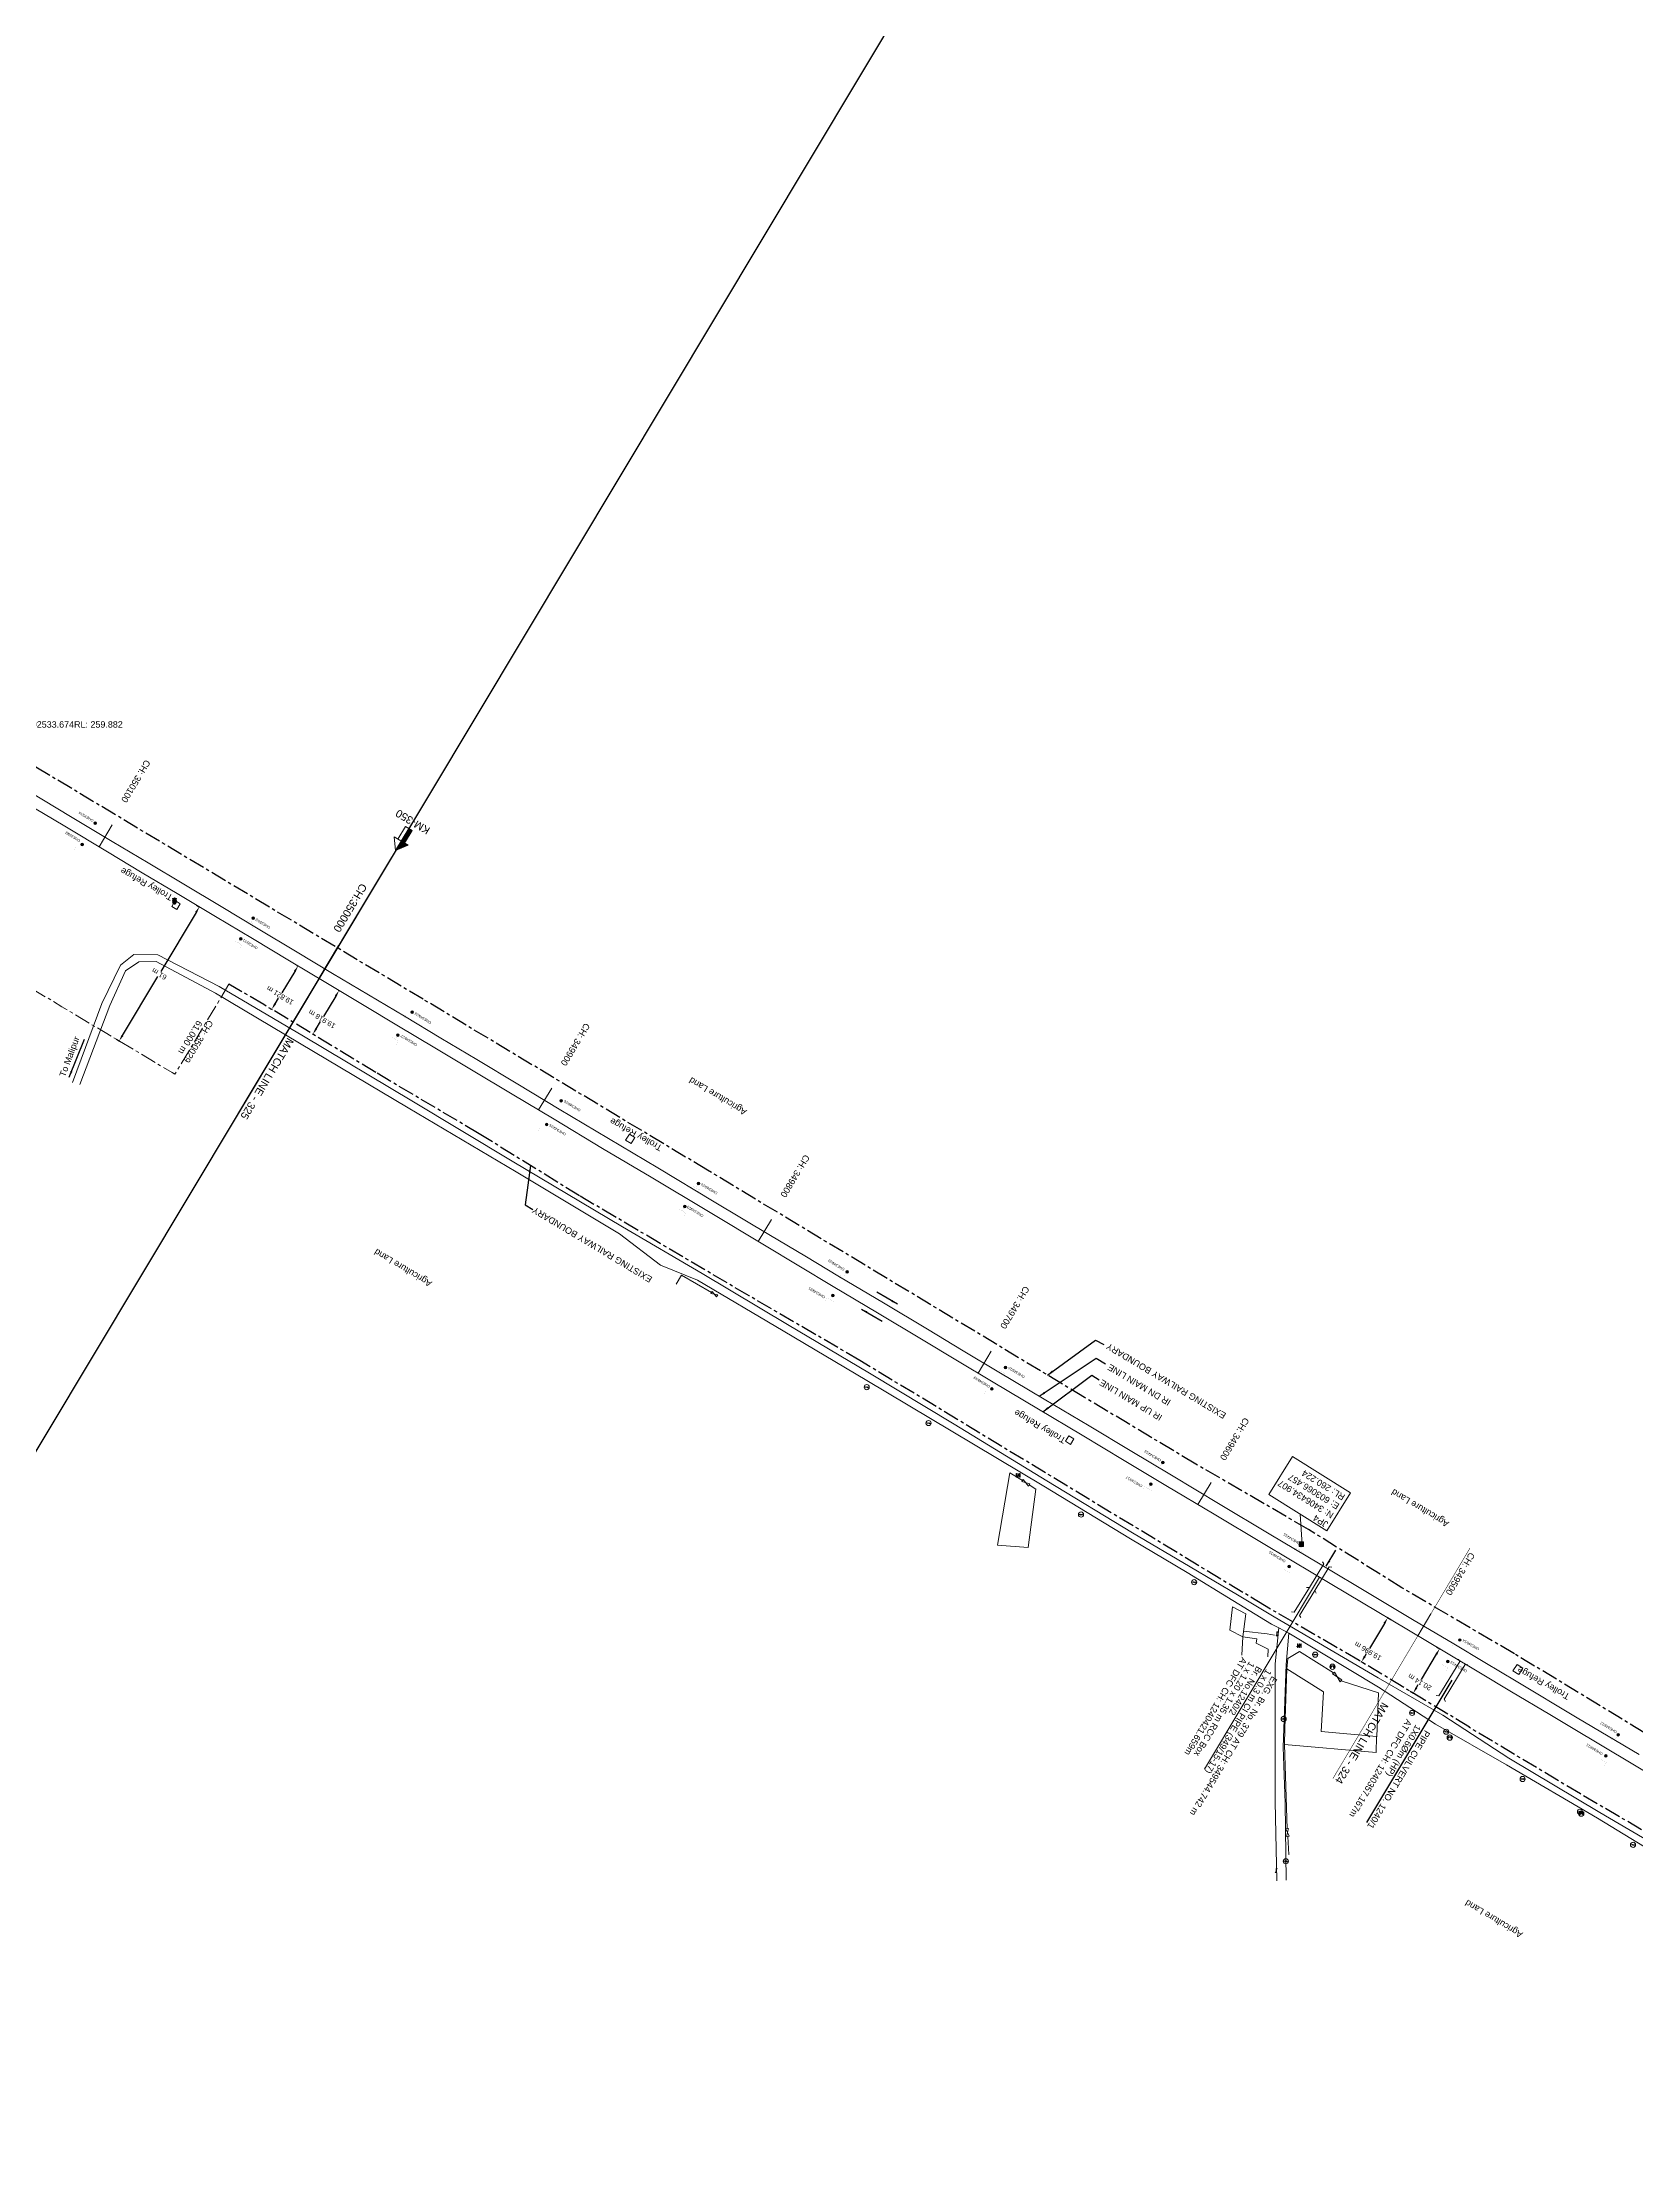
# Model space of a CAD drawing. Header units: feet. Extents: x 593168 to 611286, y 3401475 to 3412398.
# Drawn here: x 602575 to 603197, y 3406194 to 3407021 of the extents above; entities that cross this region are included whole.
import ezdxf
from ezdxf.enums import TextEntityAlignment as Align

# ---------------------------------------------------------------- set-up
doc = ezdxf.new("R2010")
doc.units = ezdxf.units.FT
doc.header["$MEASUREMENT"] = 0
doc.linetypes.add('CENTER', pattern=[2, 1.25, -0.25, 0.25, -0.25])
doc.linetypes.add('PHANTOM2', pattern=[1.25, 0.625, -0.125, 0.125, -0.125, 0.125, -0.125])
doc.layers.get('Defpoints').update_dxf_attribs({"lineweight": 0})
for name, color, linetype, lineweight in [('Bench_Mark', 7, 'Continuous', 0), ('BRIDGE DETAILS PLAN', 7, 'Continuous', 0), ('Building Under Cons.', 251, 'Continuous', 0), ('CANAL BOTTOM', 5, 'Continuous', 0), ('Cart Track', 34, 'Continuous', 0), ('Compound Wall', 251, 'Continuous', 0), ('DFCC BOUNDARY', 6, 'CENTER', 0), ('Electric Pole', 251, 'Continuous', 0), ('Existing IR Chainage', 7, 'Continuous', 0), ('Existing IR Track', 143, 'Continuous', 0), ('Fence', 251, 'F-LINE', 0), ('Gate', 251, 'Continuous', 0), ('KM STONE', 7, 'Continuous', 0), ('Lamp_Post', 251, 'Continuous', 0), ('OHE MAST', 8, 'Continuous', 0), ('OHE MAST TEXT', 8, 'Continuous', 0), ('PROPOSED DFCC TRACK', 1, 'Continuous', 0), ('Residential Building Pucca', 251, 'Continuous', 0), ('Side Details', 251, 'Continuous', 0), ('Sign Board', 251, 'Continuous', 0), ('Subroad Edge', 34, 'Continuous', 0), ('Tbm Pillar', 251, 'Continuous', 0), ('Telephone_Pole', 251, 'Continuous', 0), ('Text1', 251, 'Continuous', 0), ('TOPOSTYLEREMARK', 251, 'Continuous', 0), ('Transformer', 251, 'Continuous', 0), ('Trolley Stand', 251, 'Continuous', 0)]:
    doc.layers.add(name, color=color, linetype=linetype, lineweight=lineweight)
for name, color, linetype in [('DRAIN CULVERT', 1, 'Continuous'), ('Existing Railway Boundary', 7, 'CENTER'), ('MATCH LINE', 7, 'Continuous')]:
    doc.layers.add(name, color=color, linetype=linetype)
doc.styles.get("Standard").update_dxf_attribs({"font": 'arial.ttf'})
doc.styles.add('Style-Arial', font='arial.ttf')
doc.linetypes.add('F-LINE', pattern='A,0.6,["X",Standard,S=0.3,R=0,X=0,Y=-0.15],0.1', length=0.7)
doc.dimstyles.new('ISO-25', dxfattribs={"dimtxt": 2.5, "dimasz": 2.5, "dimexe": 1.25, "dimexo": 0.625, "dimtad": 1, "dimtxsty": 'Standard', "dimcen": 2.5, "dimadec": 0, "dimazin": 0, "dimtfac": 1, "dimtmove": 0, "dimatfit": 3, "dimfxl": 1, "dimarcsym": 0})
doc.dimstyles.get("Standard").update_dxf_attribs({"dimtxt": 0.18, "dimasz": 0.18, "dimexe": 0.18, "dimexo": 0.0625, "dimgap": 0.09, "dimtad": 0, "dimtih": 1, "dimtoh": 1, "dimdec": 4, "dimzin": 0, "dimdsep": 46, "dimtxsty": 'Standard', "dimcen": 0.09, "dimadec": 0, "dimazin": 0, "dimtfac": 1, "dimtdec": 4, "dimtofl": 0, "dimtmove": 0, "dimatfit": 3, "dimfxl": 1, "dimtolj": 1, "dimtzin": 0, "dimarcsym": 0})

# ---------------------------------------------------------------- blocks, each defined once
blk = doc.blocks.new('GT')
at = {"layer": 'Gate'}
for p, q in [((-0.5, -0.5), (-0.5, 0.5)), ((-0.5, 0.5), (0.5, -0.5)), ((0.5, 0.5), (0.5, -0.5))]:
    blk.add_line(p, q, dxfattribs=at)
blk.add_lwpolyline([(0.5, 0.5), (-0.5, -0.5)], dxfattribs=at)
blk = doc.blocks.new('EP')
blk.add_hatch(color=8).paths.add_polyline_path([(-0.21, -0.05), (-0.21, 0.16), (-0.93, -0.01), (-0.31, 0.07), (-0.31, -0.19), (0.31, 0), (0.31, -0.24), (0.94, -0.01), (0.41, -0.1), (0.43, 0.15)])
at = {"color": 8}
for p, q in [((-0.93, -0.01), (-0.21, 0.16)), ((-0.31, 0.07), (-0.93, -0.01)), ((-0.31, -0.19), (-0.31, 0.07)), ((0.31, 0), (-0.31, -0.19)), ((-0.21, 0.16), (-0.21, -0.05)), ((-0.21, -0.05), (0.43, 0.15)), ((0.31, -0.24), (0.31, 0)), ((0.43, 0.15), (0.41, -0.1)), ((0.94, -0.01), (0.31, -0.24)), ((0.41, -0.1), (0.94, -0.01))]:
    blk.add_line(p, q, dxfattribs=at)
blk.add_circle((0, 0), 1, dxfattribs=at)
blk = doc.blocks.new('LP')
for points in [[(0, 0), (0, 1.5)], [(0.25, 1.35), (0.44, 1.35)]]:
    blk.add_lwpolyline(points)
for centre, radius, start, end in [((0.07, 0.99), 0.519, 57.64249, 97.31648), ((0.34, 1.33), 0.094, 11.70118, 168.04763)]:
    blk.add_arc(centre, radius, start, end)
at = {"extrusion": (0, 0, -1)}
blk.add_ellipse((0, 0.01), major_axis=(0.308, 0), ratio=0.400495, dxfattribs=at)
blk.add_ellipse((0.35, 1.36), major_axis=(0.0017, 0.0438), ratio=0.461056, start_param=1.74022, end_param=4.575836)
blk = doc.blocks.new('SIG')
for color, points in [(1, [(-0.22, 0.42, 0.180295), (-0.01, 0.33, -0.00255), (0.01, 0.33, -0.00255), (0.02, 0.33, 0.180295), (0.23, 0.42, -0.002654), (0.25, 0.44, 0.184495), (0.33, 0.65, 1.000001), (-0.32, 0.65, 0.184495), (-0.24, 0.44, -0.002654)]), (2, [(0.23, -0.23, -0.002654), (0.25, -0.21, 0.184495), (0.33, 0.01, 1.000001), (-0.32, 0.01, 0.184495), (-0.24, -0.21, -0.002654), (-0.22, -0.23, 0.180295), (-0.01, -0.32, -0.00255), (0.01, -0.32, -0.00255), (0.02, -0.32, 0.180295)]), (3, [(0.23, -0.88, -0.002654), (0.25, -0.86, 0.184495), (0.33, -0.64, 1.000001), (-0.32, -0.64, 0.184495), (-0.24, -0.86, -0.002654), (-0.22, -0.88, 0.395599)])]:
    blk.add_hatch(color=color).paths.add_polyline_path(points)
for p, q in [((-0.31, 0.98), (-0.32, -0.9)), ((0.33, -0.9), (0.32, 0.98))]:
    blk.add_line(p, q)
for points in [[(-0.31, 0.98), (-0.81, 0.98, 0.198758), (-0.42, 0.41, 0.003814), (-0.31, 0.39, 0.003814)], [(-0.31, 0.33), (-0.81, 0.33, 0.198758), (-0.42, -0.23, 0.003727), (-0.32, -0.26, 0.003727)], [(0.32, 0.98), (0.82, 0.98, -0.198758), (0.44, 0.41, -0.003814), (0.32, 0.39, -0.003814)], [(0.32, 0.33), (0.82, 0.33, -0.198758), (0.44, -0.23, -0.003727), (0.33, -0.26, -0.003727)], [(-0.32, -0.32), (-0.81, -0.32, 0.198758), (-0.42, -0.88, 0.003639), (-0.32, -0.9)], [(0.33, -0.32), (0.82, -0.32, -0.198758), (0.44, -0.88, -0.003639), (0.33, -0.9)]]:
    blk.add_lwpolyline(points, format="xyb")
for centre, radius, start, end in [((0.01, 0.91), 0.324, 12.40488, 167.59512), ((0.01, 0.81), 0.357, 27.75781, 152.24219), ((0.01, -0.9), 0.324, 181.45715, 358.54285)]:
    blk.add_arc(centre, radius, start, end)
blk = doc.blocks.new('TP')
at = {"layer": 'Telephone_Pole'}
blk.add_hatch(color=8, dxfattribs=at).paths.add_polyline_path([(0.49, 0.08, -0.516403), (0.5, 0.04, 0.157799), (0.42, -0.19, 0.257253), (0.43, -0.21), (0.7, -0.4, 0.297943), (0.73, -0.4, 0.213635), (0.94, -0.09, 0.292624), (0.86, 0.1, 0.314672), (-0.86, 0.1, 0.297888), (-0.94, -0.1, 0.205841), (-0.73, -0.4, 0.297943), (-0.7, -0.4), (-0.43, -0.21, 0.257253), (-0.42, -0.19, 0.155164), (-0.5, 0.04, -0.510878), (-0.49, 0.08, -0.167449)])
at = {"layer": 'Telephone_Pole', "color": 8}
for p, q in [((-0.7, -0.4), (-0.43, -0.21)), ((-0.44, -0.22), (-0.44, -0.22)), ((0.7, -0.4), (0.43, -0.21)), ((0.44, -0.22), (0.44, -0.22))]:
    blk.add_line(p, q, dxfattribs=at)
blk.add_circle((0, 0), 1.03, dxfattribs=at)
for centre, radius, start, end in [((0.01, -1.13), 1.5, 55.36592, 125.23532), ((-0.48, 0.05), 0.0243, 109.21809, 217.46399), ((-0.82, -0.21), 0.402, 2.18439, 37.46399), ((0.01, -1.34), 1.5, 71.19434, 109.21809), ((0.82, -0.21), 0.402, 141.94645, 177.81561), ((0.48, 0.06), 0.0243, 321.94645, 71.19434), ((0.75, -0.06), 0.194, 350.12305, 55.36592), ((-0.44, -0.19), 0.0258, 304.47763, 2.18439), ((0.44, -0.19), 0.0258, 177.81561, 235.52237), ((0.72, -0.38), 0.0258, 235.52237, 301.88655), ((0.49, -0.01), 0.462, 301.88655, 350.12305)]:
    blk.add_arc(centre, radius, start, end, dxfattribs=at)
blk = doc.blocks.new('TRF')
blk.add_hatch(color=256).paths.add_polyline_path([(0.22, -0.04), (0.38, 0.42), (-0.98, -0.29), (0.02, 0.04), (-0.18, -0.39), (0.98, 0.09)])
for p, q in [((-0.69, 0.72), (-0.69, -0.72)), ((-0.52, 0.72), (-0.69, 0.72)), ((-0.52, -0.72), (-0.52, 0.72)), ((0, 0.72), (0, -0.72)), ((0.17, 0.72), (0, 0.72)), ((0.17, -0.72), (0.17, 0.72)), ((0.7, 0.72), (0.7, -0.72)), ((0.87, 0.72), (0.7, 0.72)), ((0.87, -0.72), (0.87, 0.72)), ((-0.69, -0.72), (-0.52, -0.72)), ((0, -0.72), (0.17, -0.72)), ((0.7, -0.72), (0.87, -0.72))]:
    blk.add_line(p, q)
blk.add_lwpolyline([(0.22, -0.04), (0.38, 0.42), (-0.98, -0.29), (0.02, 0.04), (-0.18, -0.39), (0.98, 0.09)], close=True)
blk = doc.blocks.new('KM POST PLAN')
h = blk.add_hatch(color=256)
h.dxf.hatch_style = 1
h.paths.add_polyline_path([(0, -8.5), (-3, -8.5), (-3, -20), (0, -20)])
h.paths.add_polyline_path([(0, -8.5), (0, 0), (-6.3, -8.5)])
for points in [[(0, 0), (-6.3, -8.5), (6.3, -8.5)], [(0, 0), (0, -20)], [(0, 0), (6.3, -8.5)], [(3, -8.5), (3, -20), (-3, -20), (-3, -8.5)]]:
    blk.add_lwpolyline(points)
at = {"style": 'Style-Arial'}
blk.add_attdef('KM-POST', text='', height=6, dxfattribs=at).set_placement((0, -26, -263.9), align=Align.MIDDLE_CENTER)
blk = doc.blocks.new('OHE MAST')
h = blk.add_hatch(color=256)
h.dxf.hatch_style = 1
edge = h.paths.add_edge_path()
edge.add_arc((0, 0), 0.514, 0, 360)
at = {"const_width": 0.01}
for points in [[(1.5, 3.5), (1.5, 2), (-1.5, 2), (-1.5, 3.5)], [(0, 2), (0, 0)]]:
    blk.add_lwpolyline(points, dxfattribs=at)
blk.add_circle((0, 0), 0.514)
blk = doc.blocks.new('*D396')
at = {"layer": 'Defpoints', "color": 0, "linetype": 'ByBlock', "ltscale": 5, "transparency": 16777216}
for p in [(603119.05, 3406394.84), (603120.42, 3406394.03), (603108.76, 3406377.53)]:
    blk.add_point(p, dxfattribs=at)
at = {"layer": 'DFCC BOUNDARY', "color": 0, "linetype": 'ByBlock', "lineweight": -2, "ltscale": 5, "transparency": 16777216}
for p, q in [((603119.16, 3406394.78), (603120.53, 3406393.97)), ((603119.14, 3406391.88), (603113.27, 3406382.01)), ((603108.87, 3406377.47), (603110.23, 3406376.66)), ((603111.4, 3406378.87), (603112.1, 3406380.04))]:
    blk.add_line(p, q, dxfattribs=at)
at = {"layer": 'DFCC BOUNDARY', "color": 0, "linetype": 'ByBlock', "ltscale": 5, "transparency": 16777216}
for points in [[(603118.78, 3406392.09), (603119.5, 3406391.67), (603120.42, 3406394.03)], [(603111.04, 3406379.08), (603111.76, 3406378.66), (603110.13, 3406376.72)]]:
    blk.add_solid(points, dxfattribs=at)
at = {"layer": 'DFCC BOUNDARY', "color": 0, "linetype": 'ByBlock', "ltscale": 5, "transparency": 16777216, "insert": (603112.68, 3406381.02), "char_height": 2, "attachment_point": 5, "rotation": 149, "style": 'Style-Arial'}
blk.add_mtext('\\A1;20.14 m', dxfattribs=at)
blk = doc.blocks.new('TerminatorOpen_0.5')
at = {"color": 0, "linetype": 'ByBlock', "lineweight": -2}
for q in [(-1, 0.25), (-1, 0), (-1, -0.25)]:
    blk.add_line((0, 0), q, dxfattribs=at)
blk = doc.blocks.new('*D397')
at = {"layer": 'Defpoints', "color": 0, "linetype": 'ByBlock', "ltscale": 5, "transparency": 16777216}
for p in [(603100.14, 3406406.09), (603101.51, 3406405.28), (603091.29, 3406388.09)]:
    blk.add_point(p, dxfattribs=at)
at = {"layer": 'DFCC BOUNDARY', "color": 0, "linetype": 'ByBlock', "lineweight": -2, "ltscale": 5, "transparency": 16777216}
for p, q in [((603098.87, 3406403.94), (603093.04, 3406394.14)), ((603101.4, 3406405.34), (603100.04, 3406406.15)), ((603091.2, 3406391.05), (603091.86, 3406392.16)), ((603091.18, 3406388.15), (603089.82, 3406388.96))]:
    blk.add_line(p, q, dxfattribs=at)
at = {"layer": 'DFCC BOUNDARY', "color": 0, "linetype": 'ByBlock', "ltscale": 5, "transparency": 16777216}
for points in [[(603098.51, 3406404.15), (603099.22, 3406403.73), (603100.14, 3406406.09)], [(603090.84, 3406391.26), (603091.56, 3406390.84), (603089.92, 3406388.9)]]:
    blk.add_solid(points, dxfattribs=at)
at = {"layer": 'DFCC BOUNDARY', "color": 0, "linetype": 'ByBlock', "ltscale": 5, "transparency": 16777216, "insert": (603092.45, 3406393.15), "char_height": 2, "attachment_point": 5, "rotation": 149, "style": 'Style-Arial'}
blk.add_mtext('\\A1;19.996 m', dxfattribs=at)
blk = doc.blocks.new('*D398')
at = {"layer": 'Defpoints', "color": 0, "linetype": 'ByBlock', "ltscale": 5, "transparency": 16777216}
for p in [(602690.42, 3406651.24), (602690.73, 3406651.05), (602680.19, 3406634.15)]:
    blk.add_point(p, dxfattribs=at)
at = {"layer": 'DFCC BOUNDARY', "color": 0, "linetype": 'ByBlock', "lineweight": -2, "ltscale": 5, "transparency": 16777216}
for p, q in [((602689.45, 3406648.91), (602684.66, 3406640.91)), ((602690.52, 3406651.18), (602690.84, 3406650.99)), ((602680.3, 3406634.09), (602680.61, 3406633.9)), ((602681.79, 3406636.11), (602683.48, 3406638.94))]:
    blk.add_line(p, q, dxfattribs=at)
at = {"layer": 'DFCC BOUNDARY', "color": 0, "linetype": 'ByBlock', "ltscale": 5, "transparency": 16777216}
for points in [[(602689.09, 3406649.12), (602689.8, 3406648.7), (602690.73, 3406651.05)], [(602681.43, 3406636.32), (602682.14, 3406635.9), (602680.5, 3406633.96)]]:
    blk.add_solid(points, dxfattribs=at)
at = {"layer": 'DFCC BOUNDARY', "color": 0, "linetype": 'ByBlock', "ltscale": 5, "transparency": 16777216, "insert": (602684.07, 3406639.92), "char_height": 2, "attachment_point": 5, "rotation": 149, "style": 'Style-Arial'}
blk.add_mtext('\\A1;19.918 m', dxfattribs=at)
blk = doc.blocks.new('*D399')
at = {"layer": 'Defpoints', "color": 0, "linetype": 'ByBlock', "ltscale": 5, "transparency": 16777216}
for p in [(602674.2, 3406660.97), (602663.92, 3406644.02), (602664.45, 3406643.7)]:
    blk.add_point(p, dxfattribs=at)
at = {"layer": 'DFCC BOUNDARY', "color": 0, "linetype": 'ByBlock', "lineweight": -2, "ltscale": 5, "transparency": 16777216}
for p, q in [((602673.43, 3406658.51), (602668.33, 3406650.09)), ((602674.3, 3406660.9), (602674.83, 3406660.58)), ((602664.02, 3406643.96), (602664.56, 3406643.63)), ((602665.75, 3406645.84), (602667.14, 3406648.13))]:
    blk.add_line(p, q, dxfattribs=at)
at = {"layer": 'DFCC BOUNDARY', "color": 0, "linetype": 'ByBlock', "ltscale": 5, "transparency": 16777216}
for points in [[(602673.08, 3406658.72), (602673.79, 3406658.29), (602674.73, 3406660.65)], [(602665.39, 3406646.05), (602666.1, 3406645.62), (602664.45, 3406643.7)]]:
    blk.add_solid(points, dxfattribs=at)
at = {"layer": 'DFCC BOUNDARY', "color": 0, "linetype": 'ByBlock', "ltscale": 5, "transparency": 16777216, "insert": (602667.71, 3406649.13), "char_height": 2, "attachment_point": 5, "rotation": 149, "style": 'Style-Arial'}
blk.add_mtext('\\A1;19.821 m', dxfattribs=at)
blk = doc.blocks.new('*D337')
at = {"layer": 'Defpoints', "color": 0, "linetype": 'ByBlock', "ltscale": 5, "transparency": 16777216}
for p in [(602634.99, 3406684.43), (602636.19, 3406683.71), (602603.69, 3406632.07)]:
    blk.add_point(p, dxfattribs=at)
at = {"layer": 'DFCC BOUNDARY', "color": 0, "linetype": 'ByBlock', "lineweight": -2, "ltscale": 5, "transparency": 16777216}
for p, q in [((602635.1, 3406684.36), (602636.29, 3406683.65)), ((602634.9, 3406681.57), (602621.12, 3406658.52)), ((602606.17, 3406633.5), (602619.95, 3406656.55)), ((602603.8, 3406632.01), (602604.99, 3406631.29))]:
    blk.add_line(p, q, dxfattribs=at)
at = {"layer": 'DFCC BOUNDARY', "color": 0, "linetype": 'ByBlock', "ltscale": 5, "transparency": 16777216}
for points in [[(602634.55, 3406681.78), (602635.26, 3406681.35), (602636.19, 3406683.71)], [(602605.81, 3406633.72), (602606.52, 3406633.29), (602604.88, 3406631.36)]]:
    blk.add_solid(points, dxfattribs=at)
at = {"layer": 'DFCC BOUNDARY', "color": 0, "linetype": 'ByBlock', "ltscale": 5, "transparency": 16777216, "insert": (602620.53, 3406657.53), "char_height": 2, "attachment_point": 5, "rotation": 149, "style": 'Style-Arial'}
blk.add_mtext('\\A1;61 m', dxfattribs=at)
blk = doc.blocks.new('BM')
blk.add_hatch(color=256).paths.add_polyline_path([(-0.88, 0.88), (-0.88, -0.88), (0.88, -0.88), (0.88, 0.88)])
for p, q in [((0.88, 0.88), (-0.88, 0.88)), ((-0.88, 0.88), (-0.88, -0.88)), ((0.88, -0.88), (0.88, 0.88)), ((-0.88, -0.88), (0.88, -0.88))]:
    blk.add_line(p, q)

msp = doc.modelspace()

# ---------------------------------------------------------------- linework, layer by layer
at = {"color": 2}
msp.add_xline((602711.1994, 3406703.0694), (-0.513964091, -0.857811701), dxfattribs=at)
at = {"layer": 'BRIDGE DETAILS PLAN', "lineweight": 13, "flags": 128}
msp.add_lwpolyline([(603073.4736, 3406421.9919), (603028.6878, 3406347.0137)], dxfattribs=at)
at = {"layer": 'BRIDGE DETAILS PLAN', "color": 1}
for points in [[(603127.8027, 3406390.0036), (603128.3658, 3406389.1144), (603120.1279, 3406375.6309), (603119.0813, 3406375.7427)], [(603131.4616, 3406387.7672), (603130.4134, 3406387.8625), (603122.1755, 3406374.379), (603122.7526, 3406373.4988)]]:
    msp.add_lwpolyline(points, dxfattribs=at)
at = {"layer": 'Building Under Cons.'}
msp.add_polyline3d([(603043.5956, 3406398.6802, 263.265), (603044.7393, 3406407.6539, 261.3885), (603039.6265, 3406410.4037, 261.1946), (603038.4584, 3406401.239, 261.1946)], close=True, dxfattribs=at)
at = {"layer": 'Compound Wall'}
for points in [[(602822.404, 3406536.4442, 259.1412), (602824.3798, 3406539.947, 259.1212), (602836.1282, 3406533.1612, 258.9952)], [(603043.9087, 3406400.8852, 261.3245), (603053.0715, 3406399.832, 261.3645), (603056.0212, 3406399.3875, 261.3985)], [(603060.8035, 3406386.1619, 259.812), (603061.1614, 3406390.2699, 259.714), (603065.7436, 3406392.9117, 260.2099), (603078.9695, 3406384.6582, 260.1429), (603079.015, 3406384.6099, 260.1398)], [(603081.9281, 3406381.5418, 259.9473), (603096.5868, 3406376.8494, 259.691), (603095.8503, 3406359.6545, 260.9106)], [(603060.051, 3406362.7688, 259.9309), (603059.8083, 3406356.6684, 259.657), (603060.9418, 3406323.7673, 259.762)], [(603061.2028, 3406320.7966, 259.81), (603061.5441, 3406313.752, 259.8899), (603061.6299, 3406313.7423, 259.8906)]]:
    msp.add_polyline3d(points, dxfattribs=at)
at = {"layer": 'DFCC BOUNDARY', "ltscale": 5, "flags": 128}
msp.add_lwpolyline([(602647.7208, 3406653.5383), (602626.6516, 3406618.3556), (602625.5805, 3406618.9982), (602611.1663, 3406627.6057), (602596.216, 3406636.5335), (602582.5302, 3406644.7469), (602568.9277, 3406652.9103), (602552.3295, 3406662.8333), (602536.3002, 3406672.4162), (602520.5809, 3406681.8447), (602505.0492, 3406691.1608), (602490.4216, 3406699.9116), (602475.8003, 3406708.6586), (602457.241, 3406719.757), (602438.4392, 3406731.0003), (602423.8153, 3406739.7577), (602408.864, 3406748.7122), (602392.2261, 3406758.6842), (602375.1982, 3406768.8897), (602363.6657, 3406775.7943), (602351.4914, 3406783.083), (602335.8361, 3406792.4539), (602319.9244, 3406801.9787), (602297.3716, 3406815.4363), (602274.3314, 3406829.2051), (602254.6485, 3406841.0081), (602235.3909, 3406852.5562), (602216.7277, 3406863.7367), (602198.6689, 3406874.5552), (602176.9567, 3406887.5198), (602155.5265, 3406900.3159), (602154.6798, 3406900.8228), (602175.5337, 3406935.6333), (602160.0051, 3406944.9303), (602143.5523, 3406954.7809), (602128.2101, 3406963.9475), (602112.3641, 3406973.4149), (602096.6485, 3406982.8462), (602080.6999, 3406992.4172), (602064.4521, 3407002.1395), (602047.7153, 3407012.1542), (602032.8721, 3407021.0407), (602017.6437, 3407030.1578), (602002.1142, 3407039.4564), (601986.1202, 3407049.033), (601973.6769, 3407056.4909), (601960.9086, 3407064.1435), (601944.1732, 3407074.1285), (601927.3741, 3407084.1514), (601906.8472, 3407096.4415), (601886.4643, 3407108.6456), (601861.6498, 3407123.4596), (601846.2482, 3407132.7021), (601831.1142, 3407141.784), (601813.6892, 3407152.1752), (601796.819, 3407162.2357), (601779.3481, 3407172.7246), (601762.3524, 3407182.9283), (601759.5179, 3407184.6179), (601758.4136, 3407182.7394), (601745.8285, 3407190.2413), (601730.5285, 3407199.3615), (601715.7626, 3407208.1913), (601701.0965, 3407216.9614), (601684.5348, 3407226.9036), (601667.9815, 3407236.8409), (601651.0738, 3407246.9555), (601634.3282, 3407256.9731), (601616.8023, 3407267.4338), (601599.6778, 3407277.6548), (601584.1867, 3407286.8622), (601569.1257, 3407295.8142), (601552.032, 3407306.0817), (601535.2402, 3407316.1678), (601518.1811, 3407326.4177), (601501.2869, 3407336.5686), (601484.4898, 3407346.5568), (601467.9521, 3407356.3908), (601452.0029, 3407365.9137), (601421.449, 3407384.1568), (601420.948, 3407384.4587), (601406.0517, 3407393.4343), (601389.5488, 3407403.301), (601381.5204, 3407408.1011), (601358.7309, 3407421.7832), (601344.5292, 3407430.3151), (601328.2198, 3407440.1976), (601315.5488, 3407447.8754), (601317.2433, 3407450.7097)], dxfattribs=at)
at = {"layer": 'DRAIN CULVERT'}
msp.add_lwpolyline([(603092.0703, 3406326.1853), (603125.291, 3406381.7341)], dxfattribs=at)
at = {"layer": 'Existing IR Chainage', "color": 7, "linetype": 'Continuous', "lineweight": 13, "flags": 128}
for points in [[(602602.1759, 3406715.7539), (602597.0446, 3406707.1708)], [(602690.5496, 3406668.649), (602682.8328, 3406655.7862)], [(602773.7677, 3406612.9766), (602768.6215, 3406604.4024)], [(602859.5577, 3406561.6083), (602854.4174, 3406553.0306)], [(602945.3669, 3406510.2744), (602940.2335, 3406501.6925)], [(603031.1774, 3406458.9266), (603026.0439, 3406450.3449)], [(603117.0208, 3406407.6851), (603111.9096, 3406399.09)]]:
    msp.add_lwpolyline(points, dxfattribs=at)
at = {"layer": 'Existing IR Track', "flags": 128}
for points in [[(603214.0314, 3406338.0584), (603195.8426, 3406348.925), (603171.8709, 3406363.2678), (603163.4427, 3406368.3106), (603148.432, 3406377.2897), (603135.7642, 3406384.8649), (603123.7973, 3406392.0209), (603107.5764, 3406401.6668), (603090.5616, 3406411.7849), (603071.5218, 3406423.1577), (603051.482, 3406435.1279), (603032.3917, 3406446.5476), (603013.5451, 3406457.8216), (602997.313, 3406467.5357), (602980.8707, 3406477.3755), (602963.7622, 3406487.6138), (602946.0923, 3406498.1879), (602932.1645, 3406506.5192), (602918.1082, 3406514.9273), (602900.9588, 3406525.1876), (602883.6538, 3406535.5409), (602870.277, 3406543.5419), (602856.7897, 3406551.6089), (602834.9143, 3406564.7182), (602812.5447, 3406578.1234), (602793.6417, 3406589.4273), (602774.6555, 3406600.7809), (602758.2599, 3406610.6214), (602742.3869, 3406620.1482), (602728.1427, 3406628.6683), (602713.9414, 3406637.1627), (602699.9443, 3406645.54), (602686.199, 3406653.7668), (602671.3817, 3406662.6561), (602656.9085, 3406671.339), (602642.4407, 3406679.9785), (602627.5484, 3406688.8717), (602613.9198, 3406697.0507), (602600.2731, 3406705.2407), (602583.6304, 3406715.1903), (602567.6391, 3406724.7505)], [(603198.299, 3406352.7341), (603174.1835, 3406367.1347), (603150.309, 3406381.375), (603138.061, 3406388.7001), (603125.9575, 3406395.9385), (603109.8757, 3406405.5093), (603094.2201, 3406414.8264), (603073.8317, 3406427.0174), (603053.8881, 3406438.9429), (603034.7026, 3406450.4103), (603015.6829, 3406461.7786), (602999.621, 3406471.393), (602983.5386, 3406481.0198), (602966.0652, 3406491.4643), (602948.3635, 3406502.0451), (602934.4658, 3406510.3643), (602920.4172, 3406518.7738), (602903.2688, 3406529.0472), (602886.1582, 3406539.2978), (602872.5939, 3406547.4138), (602859.2011, 3406555.4271), (602837.2191, 3406568.5728), (602815.1297, 3406581.7826), (602795.9393, 3406593.2663), (602776.7203, 3406604.7671), (602760.5564, 3406614.4611), (602744.513, 3406624.0829), (602730.444, 3406632.5125), (602716.28, 3406640.999), (602702.2433, 3406649.3834), (602688.2237, 3406657.7576), (602673.6663, 3406666.4752), (602659.2065, 3406675.1345), (602644.7307, 3406683.8043), (602630.1602, 3406692.5309), (602616.2128, 3406700.8841), (602602.1992, 3406709.277), (602585.9204, 3406719.0155), (602569.6896, 3406728.7252)]]:
    msp.add_lwpolyline(points, dxfattribs=at)
at = {"layer": 'Existing Railway Boundary', "ltscale": 5}
for points in [[(604659.1105, 3405488.9196), (604078.9713, 3405836.4599), (604053.7197, 3405852.8891), (604008.7617, 3405879.07), (603965.992, 3405903.6866), (603879.3631, 3405955.5229), (603819.4348, 3405990.9528), (603774.7746, 3406017.0313), (603733.1508, 3406042.3903), (603560.5086, 3406145.88), (603432.2214, 3406222.5824), (603260.3606, 3406325.2533), (603217.2858, 3406350.9488), (603149.6048, 3406392.0932), (603105.6815, 3406417.8676), (603069.1801, 3406440.6415), (603025.1915, 3406466.172), (602981.7573, 3406492.1818), (602834.6145, 3406580.8964), (602723.556, 3406647.6315), (602240.837, 3406937.0674), (602116.2948, 3407010.7668)], [(603983.1753, 3405858.527), (603977.7988, 3405861.7016), (603938.8476, 3405884.9873), (603880.4901, 3405918.7536), (603752.3137, 3405989.871), (603537.3093, 3406119.9172), (603414.9047, 3406194.3837), (603250.9761, 3406292.9975), (603175.4189, 3406337.3779), (603132.0767, 3406363.2965), (603132.157, 3406363.3948), (603089.0433, 3406389.4447), (603052.1127, 3406410.8938), (602894.1115, 3406506.59), (602850.8291, 3406531.8584), (602816.0861, 3406552.3058), (602784.6276, 3406570.8909), (602745.4037, 3406595.1399), (602705.0497, 3406619.0732), (602661.4042, 3406645.5443), (602647.7197, 3406653.539)]]:
    msp.add_lwpolyline(points, dxfattribs=at)
at = {"layer": 'Fence'}
msp.add_lwpolyline([(602960.1776, 3406457.9975), (602962.7582, 3406456.3492), (602959.8053, 3406433.5771), (602947.8294, 3406434.474), (602952.6655, 3406462.7005), (602957.5305, 3406459.7221)], dxfattribs=at)
at = {"layer": 'MATCH LINE', "linetype": 'PHANTOM2', "ltscale": 15}
for points, const_width in [([(602711.1994, 3406703.0694), (602651.2415, 3406602.9989)], 0.4), ([(603132.2728, 3406433.3332), (603078.7486, 3406343.3255)], 0.2)]:
    msp.add_lwpolyline(points, dxfattribs=dict(at, const_width=const_width))
at = {"layer": 'PROPOSED DFCC TRACK', "color": 7, "linetype": 'Continuous', "flags": 128}
for points, elevation in [([(603068.4051, 3406418.003), (603069.6412, 3406417.9867), (603075.2606, 3406427.1562), (603074.6818, 3406428.0352)], -0.0005), ([(603072.2622, 3406415.7336), (603071.6865, 3406416.8276), (603077.3059, 3406425.997), (603078.3519, 3406425.8803)], 0.0005)]:
    msp.add_lwpolyline(points, dxfattribs=dict(at, elevation=elevation))
at = {"layer": 'PROPOSED DFCC TRACK', "linetype": 'Continuous', "flags": 128}
for points, elevation in [([(603069.6412, 3406417.9867), (603063.6496, 3406408.3726), (603062.6057, 3406408.5062)], -0.0005), ([(603071.6865, 3406416.8276), (603065.706, 3406407.0865), (603066.2831, 3406406.2064)], 0.0005)]:
    msp.add_lwpolyline(points, dxfattribs=dict(at, elevation=elevation))
at = {"layer": 'Residential Building Pucca'}
for points in [[(603043.1835, 3406391.6027, 263.257), (603043.6322, 3406398.638, 263.257), (603049.0822, 3406397.9753, 262.5742), (603048.8484, 3406396.1617, 262.6411), (603053.4586, 3406393.9272, 263.4969), (603053.3586, 3406390.8484, 262.8731)], [(603059.8083, 3406356.6684, 259.657), (603060.0568, 3406362.7907, 259.9309), (603060.8035, 3406386.1619, 259.812), (603075.1222, 3406377.19, 263.252), (603074.1788, 3406361.7327, 263.4659), (603095.745, 3406359.7361, 260.9086), (603095.6019, 3406353.5322, 260.6367), (603059.8083, 3406356.6684, 259.657)]]:
    msp.add_polyline3d(points, dxfattribs=at)
at = {"layer": 'Subroad Edge'}
for points in [[(602586.6651, 3406615.1184, 259.0422), (602598.0969, 3406646.0402, 258.9622), (602605.3389, 3406660.934, 258.9442), (602610.5637, 3406665.1434, 258.9362), (602619.9465, 3406665.001, 258.8832), (602643.875, 3406652.592, 258.8103), (602676.8489, 3406633.2131, 258.8473), (602719.117, 3406607.9462, 258.8213), (602758.3732, 3406584.4674, 258.9272), (602801.4427, 3406558.7641, 258.9982), (602832.4711, 3406540.6218, 258.9442), (602865.7811, 3406520.6543, 259.0092), (602897.8375, 3406501.7118, 259.0652), (602930.8352, 3406481.738, 259.0822), (602967.1107, 3406459.647, 259.2201), (603000.5737, 3406439.3572, 259.1942), (603022.9843, 3406426.0806, 259.1562), (603041.4704, 3406415.0863, 259.2581), (603055.7915, 3406406.5664, 259.3051)], [(602589.5753, 3406614.3641, 259.0282), (602601.2587, 3406645.2444, 258.9532), (602607.3759, 3406658.802, 258.8333), (602612.4933, 3406662.2959, 258.8143), (602619.2764, 3406662.417, 258.8043), (602642.5172, 3406649.9654, 258.8562), (602675.3494, 3406630.4494, 258.9162), (602717.6946, 3406605.1838, 258.9192), (602759.9138, 3406580.2427, 259.0152), (602800.1633, 3406556.0018, 259.0162), (602816.2104, 3406543.7941, 258.7513), (602830.625, 3406537.9318, 258.9732), (602864.1382, 3406518.2345, 259.1412), (602896.7822, 3406498.7429, 259.1452), (602929.6663, 3406479.106, 259.1212), (602965.8403, 3406457.5296, 259.2491), (602999.7118, 3406436.8988, 259.2451), (603021.817, 3406423.8507, 259.1682), (603039.6423, 3406412.8949, 259.3201), (603054.836, 3406403.5931, 259.3761)], [(603054.836, 3406403.5931, 259.3761), (603057.6661, 3406402.2503, 259.3511), (603061.6013, 3406400.1068, 259.3901), (603096.6194, 3406379.0409, 259.3851), (603118.8428, 3406364.5883, 259.6), (603146.5408, 3406348.665, 259.613), (603182.0762, 3406327.8396, 259.643), (603228.8123, 3406299.4487, 259.712), (603266.1722, 3406276.7716, 259.633), (603270.6954, 3406273.7738, 259.622), (603272.3598, 3406272.9489, 259.699), (603305.1632, 3406254.143, 259.64), (603338.3658, 3406234.9314, 259.792), (603374.1318, 3406213.4159, 259.778)], [(603055.7915, 3406406.5664, 259.3051), (603096.4437, 3406382.6369, 259.3091), (603121.6494, 3406368.0778, 259.5151), (603147.3935, 3406351.3238, 259.5251), (603182.9396, 3406330.1368, 259.614), (603231.3953, 3406301.7185, 259.625), (603274.5255, 3406276.2392, 259.673), (603306.1859, 3406256.799, 259.612), (603339.3885, 3406237.5874, 259.764)], [(603056.8884, 3406303.4285, 259.651), (603056.2113, 3406334.2814, 259.626), (603056.1843, 3406355.4654, 259.635), (603056.1735, 3406388.1121, 259.631), (603057.6592, 3406402.2526, 259.3521)], [(603060.4694, 3406303.6927, 259.656), (603060.0778, 3406333.7936, 259.64), (603059.3579, 3406355.6324, 259.67), (603060.4546, 3406387.8443, 259.663), (603061.5991, 3406400.1019, 259.3891)]]:
    msp.add_polyline3d(points, dxfattribs=at)
at = {"layer": 'TOPOSTYLEREMARK'}
msp.add_line((603066.7847, 3406434.7802), (603065.9739, 3406446.546), dxfattribs=at)
at = {"layer": 'TOPOSTYLEREMARK', "linetype": 'Continuous'}
msp.add_lwpolyline([(603085.6731, 3406454.8722), (603076.3995, 3406440.0314), (603053.6839, 3406454.2257), (603062.9575, 3406469.0665)], close=True, dxfattribs=at)
at = {"layer": 'Trolley Stand'}
for points in [[(602627.4489, 3406682.6667, 260.4778), (602628.7383, 3406684.9585, 260.4688), (602626.7053, 3406686.21, 260.4438), (602625.4159, 3406683.9182, 260.4438)], [(602804.7358, 3406591.2923, 260.6527), (602806.2739, 3406593.6326, 260.5618), (602804.0965, 3406594.9631, 260.5737), (602802.5576, 3406592.6216, 260.5737)], [(602975.6579, 3406477.2381, 260.6577), (602977.6376, 3406475.9794, 260.6647), (602976.3649, 3406473.8541, 260.6667), (602974.3852, 3406475.1128, 260.6667)], [(603152.9032, 3406386.5253, 260.8177), (603151.2923, 3406384.0435, 260.7937), (603149.0481, 3406385.4372, 260.7377), (603150.6591, 3406387.9192, 260.7377)]]:
    msp.add_polyline3d(points, close=True, dxfattribs=at)

# ---------------------------------------------------------------- block references
at = {"layer": 'Bench_Mark'}
msp.add_blockref('BM', (603066.457, 3406434.907, 264.02), dxfattribs=at)
at = {"layer": 'Electric Pole', "xscale": 0.9997078269895369, "yscale": 0.9997078269895369, "zscale": 0.9997078269895369}
for p in [(602896.7466, 3406496.2004, 258.3024), (602920.8917, 3406482.1605, 259.3061), (602980.4205, 3406446.4542, 259.2091), (603024.5774, 3406420.0477, 260.2348), (603071.8586, 3406391.7423, 262.991), (603059.5469, 3406366.6171, 266.1441), (603109.6574, 3406369.0012, 262.3322), (603123.0065, 3406361.6338, 262.5572), (603152.818, 3406343.1818, 262.8811), (603175.2003, 3406330.3993, 263.123), (603195.9368, 3406317.4868, 263.3519), (603060.3926, 3406311.0724, 259.677)]:
    msp.add_blockref('EP', p, dxfattribs=at)
at = {"layer": 'Gate'}
for p, xscale, yscale, zscale, rotation in [((602837.2376, 3406532.4877, 156.3202), 2.595611376731148, 0.9997078268804608, 2.595611376731148, 329.0500754610648), ((602958.854, 3406458.8598, 156.3202), 3.15929517468807, 0.9997078268804608, 3.15929517468807, 327.0500754574962), ((603080.4666, 3406383.0604, 156.3202), 4.246405442423392, 0.9997078268804608, 4.246405442423392, 313.050075457581), ((603061.0753, 3406322.2814, 156.3202), 2.983900617952892, 0.9997078268804597, 2.983900617952892, 95.05007545925521)]:
    msp.add_blockref('GT', p, dxfattribs=dict(at, xscale=xscale, yscale=yscale, zscale=zscale, rotation=rotation))
at = {"layer": 'KM STONE', "xscale": 0.5, "yscale": 0.5, "zscale": 0.5, "rotation": 148.9903102435466}
msp.add_blockref('KM POST PLAN', (602712.7954, 3406705.7331), dxfattribs=at).add_auto_attribs({'KM-POST': 'KM-350'})
at = {"layer": 'Lamp_Post', "xscale": 0.9997078269895369, "yscale": 0.9997078269895369, "zscale": 0.9997078269895369}
for p in [(603056.9298, 3406399.1925, 264.0167), (603056.587, 3406306.7677, 264.5136)]:
    msp.add_blockref('LP', p, dxfattribs=at)
at = {"layer": 'OHE MAST', "rotation": 149.0208306544456}
for p in [(602595.5478, 3406716.3971), (602590.3967, 3406708.0341), (602657.2524, 3406679.3163), (602652.3345, 3406671.2494), (602719.2236, 3406642.6306), (602713.6757, 3406633.6598), (602777.4634, 3406608.0234), (602771.7896, 3406598.7048), (602831.0867, 3406575.732), (602825.748, 3406566.7071), (602889.0665, 3406541.2127), (602883.573, 3406531.96), (602950.8897, 3406503.8537), (602945.5522, 3406495.483), (603012.3522, 3406466.7442), (603007.727, 3406458.3452), (603066.5199, 3406434.3392), (603061.6337, 3406426.1792), (603128.3633, 3406397.4587), (603123.594, 3406389.0556), (603190.1934, 3406360.4787), (603185.2921, 3406352.1961)]:
    msp.add_blockref('OHE MAST', p, dxfattribs=at)
at = {"layer": 'Sign Board', "xscale": 0.9997078269895369, "yscale": 0.9997078269895369, "zscale": 0.9997078269895369}
msp.add_blockref('SIG', (602626.5055, 3406685.9517, 260.4478), dxfattribs=at)
at = {"layer": 'Telephone_Pole', "xscale": 0.9997078269895369, "yscale": 0.9997078269895369, "zscale": 0.9997078269895369}
for p in [(603078.5869, 3406387.0249, 261.2326), (603124.3729, 3406359.3446, 261.6194), (603175.7423, 3406329.6597, 263.6039)]:
    msp.add_blockref('TP', p, dxfattribs=at)
at = {"layer": 'Transformer', "xscale": 0.9997078269895369, "yscale": 0.9997078269895369, "zscale": 0.9997078269895369}
for p in [(602955.7419, 3406461.7175, 259.3911), (603065.5652, 3406395.2215, 262.8021)]:
    msp.add_blockref('TRF', p, dxfattribs=at)

# ---------------------------------------------------------------- texts
at = {"layer": 'BRIDGE DETAILS PLAN', "color": 10, "style": 'Style-Arial'}
for s, p in [('AT DFC CH: 1240421.659m ', (603043.2519, 3406390.9686)), ('1 x 1.20 x 1.35 m RCC Box', (603046.1729, 3406389.232)), ('Br. No.1240/2', (603049.094, 3406387.4954))]:
    msp.add_text(s, height=2.5, rotation=239, dxfattribs=at).set_placement(p)
at = {"layer": 'BRIDGE DETAILS PLAN', "style": 'Style-Arial'}
for s, p in [('1 x 0.3 m CI PIPE (349/15-17) ', (603052.7883, 3406386.314)), ('EXG. Br. No. 379 AT CH: 349544.742 m', (603055.0477, 3406383.5702))]:
    msp.add_text(s, height=2.5, rotation=239, dxfattribs=at).set_placement(p)
at = {"layer": 'BRIDGE DETAILS PLAN', "color": 10, "insert": (603116.8728, 3406361.1895), "char_height": 2.5, "width": 59.138558, "attachment_point": 1, "rotation": 239, "style": 'Style-Arial'}
msp.add_mtext('\\A1;\\pxt21;PIPE CULVERT NO. 1240/1\\P1X0.6%%Cm (HP)\\PAT DFC CH: 1240357.167m', dxfattribs=at)
at = {"layer": 'Cart Track'}
msp.add_text('To Malipur', height=2.5, rotation=69.7663394, dxfattribs=at).set_placement((602583.7887, 3406617.0967, 260.5337))
at = {"layer": 'DFCC BOUNDARY', "char_height": 2.5, "attachment_point": 4, "rotation": 238.5663087, "line_spacing_factor": 0.60036, "style": 'Style-Arial'}
for s, insert in [('61.000 m', (602636.4616, 3406638.9623)), ('CH: 350029', (602640.6695, 3406639.103))]:
    msp.add_mtext(s, dxfattribs=dict(at, insert=insert))
at = {"layer": 'Existing IR Chainage', "color": 7, "lineweight": 0, "attachment_point": 6, "style": 'Style-Arial'}
for s, insert, char_height, rotation, line_spacing_factor in [('CH: 350100', (602606.592, 3406724.7646), 2.5, 239.1274549, 0.60036), ('CH:350000', (602689.6199, 3406674.2351), 3, 239.0391701, 0.6003), ('CH: 349900', (602778.1993, 3406621.9797), 2.5, 239.0282003, 0.60036), ('CH: 349800', (602863.9833, 3406570.6144), 2.5, 239.0671241, 0.60036), ('CH: 349700', (602949.7852, 3406519.284), 2.5, 239.1132002, 0.60036), ('CH: 349600', (603035.5959, 3406467.9361), 2.5, 239.1121186, 0.60036), ('CH: 349500', (603123.7127, 3406415.2714), 2.5, 239.2616497, 0.60036)]:
    msp.add_mtext(s, dxfattribs=dict(at, insert=insert, char_height=char_height, rotation=rotation, line_spacing_factor=line_spacing_factor))
at = {"layer": 'Existing IR Track', "color": 7, "lineweight": -3}
for s, p in [('IR DN MAIN LINE', (602991.1362, 3406504.2895)), ('IR UP MAIN LINE', (602987.9777, 3406498.2756))]:
    msp.add_text(s, height=2.5, rotation=149, dxfattribs=at).set_placement(p, align=Align.MIDDLE_RIGHT)
at = {"layer": 'Existing Railway Boundary', "linetype": 'Continuous', "ltscale": 5}
for p in [(602767.1856, 3406566.6846, 872.8575), (602991.2432, 3406513.5216, 613.7163)]:
    msp.add_text('EXISTING RAILWAY BOUNDARY', height=2.5, rotation=149, dxfattribs=at).set_placement(p, align=Align.RIGHT)
at = {"layer": 'MATCH LINE', "linetype": 'Continuous'}
for s, p in [('MATCH LINE - 325', (602670.6484, 3406632.851)), ('MATCH LINE - 324', (603098.044, 3406373.411))]:
    msp.add_text(s, height=3, rotation=239.0346667, dxfattribs=at).set_placement(p)
at = {"layer": 'OHE MAST TEXT'}
for s, p in [('OHE350/4', (602595.0032, 3406717.6896, 260.259)), ('OHE350/3', (602589.8293, 3406709.8519, 259.947)), ('OHE350/2', (602664.0317, 3406675.9591, 260.073)), ('OHE350/1', (602659.0837, 3406667.8967, 260.269)), ('OHE349/28', (602726.8722, 3406638.7979, 260.334)), ('OHE349/27', (602721.3881, 3406630.0941, 260.126)), ('OHE349/26', (602785.1583, 3406604.5905, 260.166)), ('OHE349/25', (602779.4129, 3406595.2012, 260.037)), ('OHE349/24', (602838.6001, 3406572.1763, 260.452)), ('OHE349/23', (602833.1413, 3406563.3708, 261.237)), ('OHE349/22', (602888.2182, 3406542.4653, 260.163)), ('OHE349/21', (602880.6072, 3406531.5924, 260.279)), ('OHE349/19', (602945.0789, 3406496.6916, 260.314)), ('OHE349/20', (602958.5703, 3406500.5065, 260.017)), ('OHE349/18', (603011.7556, 3406467.9218, 260.506)), ('OHE349/17', (603004.551, 3406457.8114, 264.054)), ('OHE349/16', (603066.0295, 3406435.5168, 261.959)), ('OHE349/15', (603060.4155, 3406428.4887, 261.721)), ('OHE349/14', (603136.0443, 3406394.1543, 264.372)), ('OHE349/13', (603131.2306, 3406385.5521, 264.135)), ('OHE349/12', (603189.7681, 3406361.846, 262.12)), ('OHE349/11', (603184.2716, 3406353.2807, 264.178))]:
    msp.add_text(s, height=1, rotation=149, dxfattribs=at).set_placement(p)
at = {"layer": 'Side Details'}
for p in [(602850.1625, 3406604.2848, 156.3202), (602727.2138, 3406537.2596, 156.3202), (603124.3312, 3406443.4916, 156.3202), (603153.1193, 3406283.0879, 156.3202)]:
    msp.add_text('Agriculture Land', height=2.5, rotation=149, dxfattribs=at).set_placement(p)
at = {"layer": 'Tbm Pillar', "color": 3}
msp.add_text('JP7N: 3406753.699E: 602533.674RL: 259.882', height=2.5, dxfattribs=at).set_placement((602533.674, 3406753.699))
at = {"layer": 'Text1'}
for rotation, p in [(151.0443592, (602626.0942, 3406688.1484, 519.479)), (151.0443592, (602817.1563, 3406590.3864, 519.479)), (149.8320561, (602974.7811, 3406476.1727, 519.479)), (151.0443592, (603171.5135, 3406376.1676, 258.8123))]:
    msp.add_text('Trolley Refuge', height=2.5, rotation=rotation, dxfattribs=at).set_placement(p)
at = {"layer": 'TOPOSTYLEREMARK', "insert": (603060.3972, 3406450.8597), "char_height": 2.5, "width": 36.34963, "attachment_point": 2, "rotation": 148}
msp.add_mtext('\\pxql;JP4\\PN: 3406434.907\\PE: 603066.457\\PRL: 260.224', dxfattribs=at)

# ---------------------------------------------------------------- dimensions: what is measured, and where the dimension line sits
at = {"layer": 'DFCC BOUNDARY', "linetype": 'ByBlock', "ltscale": 5}
dim = msp.add_aligned_dim(p1=(602603.6911, 3406632.0696), p2=(602634.9945, 3406684.4251), distance=-1.3882, dimstyle='Standard', override={"dimtxt": 2, "dimasz": 2.5, "dimexe": 0.125, "dimexo": 0.125, "dimgap": 0.125, "dimtad": 1, "dimtih": 0, "dimtoh": 0, "dimdec": 3, "dimzin": 11, "dimpost": ' m', "dimtxsty": 'Style-Arial', "dimsah": 1, "dimadec": 4, "dimazin": 3, "dimtmove": 2, "dimatfit": 1, "dimldrblk": 'TerminatorOpen_0.5', "dimfrac": 2, "dimtzin": 11}, dxfattribs=at)
dim.commit()
dim.dimension.update_dxf_attribs({"geometry": '*D337', "text_midpoint": (602620.5343, 3406657.5349), "text_rotation": 149})
at = {"layer": 'DFCC BOUNDARY', "color": 7, "linetype": 'ByBlock', "ltscale": 5}
for base, p1, p2, angle, picture, middle in [((602664.449, 3406643.6976), (602674.1951, 3406660.9683), (602663.9164, 3406644.0207), 238.7630884, '*D399', (602667.7066, 3406649.1261)), ((602690.7304, 3406651.0546), (602680.1881, 3406634.1518), (602690.417, 3406651.2422), 59.0988376, '*D398', (602684.069, 3406639.9247)), ((603100.1431, 3406406.0871), (603091.2875, 3406388.0887), (603101.5079, 3406405.2755), 59.2616504, '*D397', (603092.4499, 3406393.1499)), ((603120.4189, 3406394.0299), (603108.7583, 3406377.5326), (603119.052, 3406394.8427), 59.2616497, '*D396', (603112.6839, 3406381.0225))]:
    dim = msp.add_linear_dim(base=base, p1=p1, p2=p2, angle=angle, dimstyle='Standard', override={"dimtxt": 2, "dimasz": 2.5, "dimexe": 0.125, "dimexo": 0.125, "dimgap": 0.125, "dimtad": 1, "dimtih": 0, "dimtoh": 0, "dimdec": 3, "dimzin": 11, "dimpost": ' m', "dimtxsty": 'Style-Arial', "dimsah": 1, "dimadec": 4, "dimazin": 3, "dimtmove": 2, "dimatfit": 1, "dimldrblk": 'TerminatorOpen_0.5', "dimfrac": 2, "dimtzin": 11}, dxfattribs=at)
    dim.commit()
    dim.dimension.update_dxf_attribs({"geometry": picture, "text_midpoint": middle, "dimtype": 129, "text_rotation": 149})

# ---------------------------------------------------------------- leaders
at = {"layer": 'CANAL BOTTOM'}
msp.add_leader([(603076.188, 3406426.3511, 0.0288), (603079.8915, 3406432.5019, 0.0288)], dimstyle='ISO-25', override={"dimtxt": 3, "dimasz": 2.5, "dimgap": 0.625, "dimtad": 0, "dimdec": 3, "dimzin": 2, "dimtdec": 3}, dxfattribs=at)
at = {"layer": 'Cart Track'}
msp.add_leader([(602585.3321, 3406617.1714), (602591.2952, 3406632.0126)], dimstyle='ISO-25', override={"dimtxt": 3, "dimasz": 2.5, "dimgap": 0.625, "dimtad": 0, "dimdec": 3, "dimzin": 2, "dimtdec": 3}, dxfattribs=at)
at = {"layer": 'Existing IR Track', "color": 7, "lineweight": -3}
for points, override in [([(602908.7669, 3406528.6183), (602900.7398, 3406533.2128)], {"dimtxt": 3, "dimasz": 2.5, "dimtad": 0, "dimdec": 3, "dimzin": 2, "dimtdec": 3}), ([(602894.6922, 3406526.6723), (602902.7545, 3406521.9431)], {"dimtxt": 3, "dimasz": 2.5, "dimtad": 0, "dimdec": 3, "dimzin": 2, "dimtdec": 3}), ([(602964.1238, 3406492.6247, 1137.655), (602986.3503, 3406507.4798, 1137.655), (602989.9474, 3406505.255, 1137.655)], {"dimtxt": 3, "dimasz": 2.5, "dimgap": 0.625, "dimtad": 0, "dimdec": 3, "dimzin": 2, "dimtdec": 3}), ([(602965.5278, 3406486.5571, 1137.655), (602984.5911, 3406500.8049, 1137.655), (602987.5638, 3406499.0263, 1137.655)], {"dimtxt": 3, "dimasz": 2.5, "dimgap": 0.625, "dimtad": 0, "dimdec": 3, "dimzin": 2, "dimtdec": 3})]:
    msp.add_leader(points, dimstyle='ISO-25', override=override, dxfattribs=at)
at = {"layer": 'Existing Railway Boundary', "linetype": 'Continuous', "ltscale": 5}
for points in [[(602765.5195, 3406582.7039), (602763.397, 3406567.3909), (602766.3561, 3406565.6083)], [(602967.3001, 3406500.8983), (602986.0922, 3406514.5916), (602989.326, 3406512.835)]]:
    msp.add_leader(points, dimstyle='ISO-25', override={"dimtxt": 3, "dimasz": 2.5, "dimgap": 0.625, "dimtad": 0, "dimdec": 3, "dimzin": 2, "dimtdec": 3}, dxfattribs=at)

doc.saveas('drawing.dxf')
